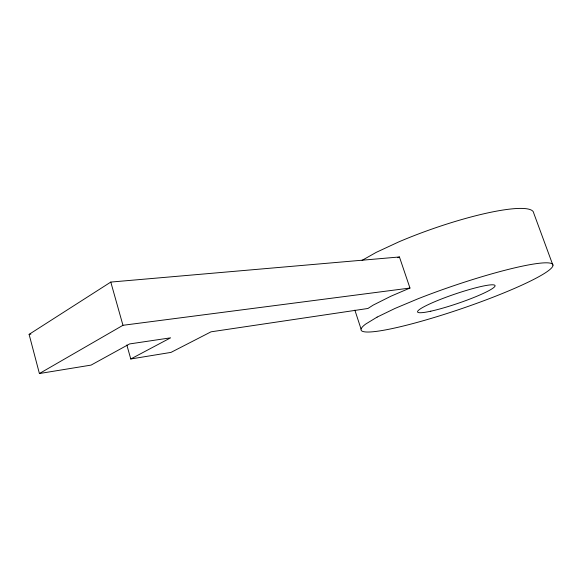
<?xml version="1.0" encoding="UTF-8"?>
<svg xmlns="http://www.w3.org/2000/svg" width="582" height="582" viewBox="0 0 582 582"><rect width="100%" height="100%" fill="white"/><g stroke="black" fill="none" stroke-linecap="round" stroke-linejoin="round"><path stroke-width="0.87" d="M130.775 358.978L170.591 337.836L129.553 343.94L91.076 365.103L39.409 373.535L29.1 334.366L110.791 282.074L399.434 256.968L409.968 288.046L390.908 296.216L373.164 305.121L367.933 308.475L211.04 331.82L170.992 352.394L130.775 358.978L126.84 344.995M39.409 373.535L122.962 325.294L409.968 288.046M362.084 260.35L376.227 252.362L398.845 241.865A100.315 17.693 -19.2 0 1 533.723 213.077L552.9 265.188M397.797 257.71L399.434 256.968M29.1 334.366L30.882 334.133M354.875 310.126L361.036 328.983M110.791 282.074L122.962 325.294M377.121 317.095L365.671 324.079A101.333 12.127 -18.8 0 0 449.995 312.534A101.333 12.127 -18.8 0 0 551.489 263.515A101.333 12.127 -18.8 0 0 418.16 298.726L394.996 308.438L377.121 317.095M430.804 311.188A40.907 4.874 -18.8 0 0 494.365 286.999A40.907 4.874 -18.8 0 0 443.906 298.049A40.907 4.874 -18.8 0 0 430.804 311.188"/></g></svg>
